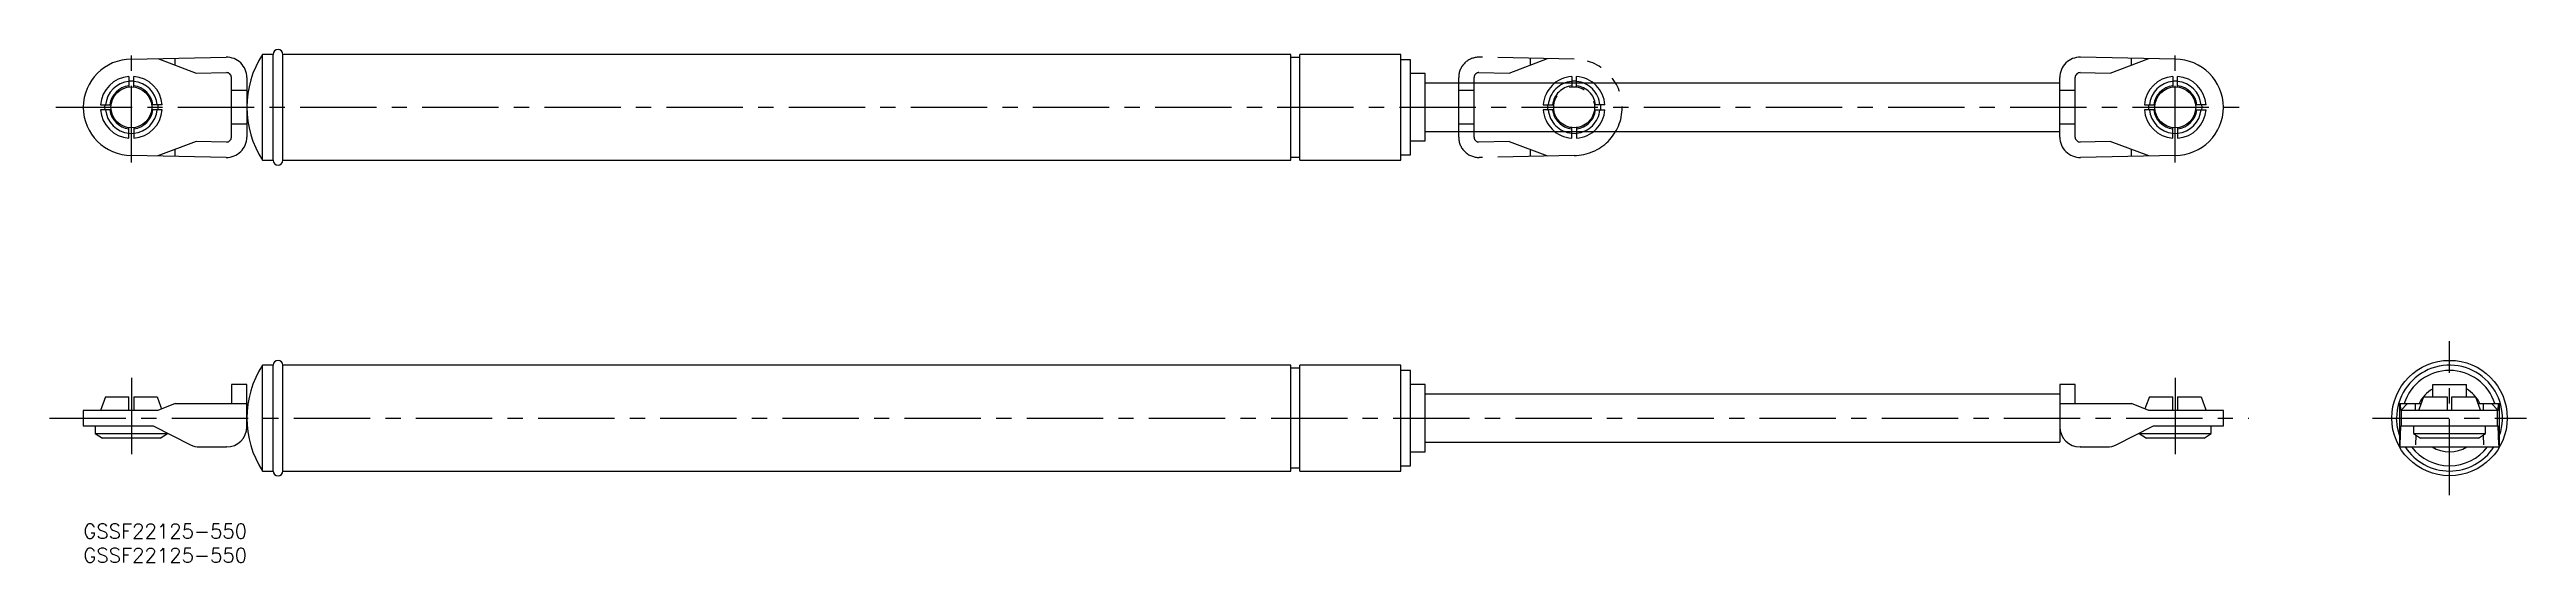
# Model space of a CAD drawing. Extents: x -7 to 508, y -8 to 99.
import ezdxf

# ---------------------------------------------------------------- set-up
doc = ezdxf.new("R2010")
doc.units = 0
doc.header["$LTSCALE"] = 0.5
doc.linetypes.add('CENTER', pattern=[50.8, 31.75, -6.35, 6.35, -6.35])
doc.linetypes.add('PHANTOM', pattern=[63.5, 31.75, -6.35, 6.35, -6.35, 6.35, -6.35])
for name, color, linetype in [('MSM_CENTER', 1, 'CENTER'), ('MSM_CONTINUOUS', 7, 'CONTINUOUS'), ('MSM_IMAGINARY', 6, 'PHANTOM'), ('MSM_PART_NUMBER', 7, 'CONTINUOUS')]:
    doc.layers.add(name, color=color, linetype=linetype)
doc.styles.get("Standard").update_dxf_attribs({"font": 'txt.shx', "height": 3, "bigfont": 'bigfont.shx'})

msp = doc.modelspace()

# ---------------------------------------------------------------- linework, layer by layer
at = {"layer": 'MSM_CENTER'}
for p, q in [((10, 75.15), (10, 98.03)), ((435, 75.15), (435, 98.03)), ((-5.72, 86.59), (450.72, 86.59)), ((492.03, 6), (492.03, 38)), ((10, 30.4), (10, 13.8)), ((435, 30.4), (435, 13.8)), ((-7.02, 22), (450.29, 22)), ((476.03, 22), (508.03, 22))]:
    msp.add_line(p, q, dxfattribs=at)
at = {"layer": 'MSM_CONTINUOUS'}
for p, q in [((9.5, 93.01), (9.5, 90.81)), ((10, 96.59), (29.71, 97)), ((10.5, 90.81), (10.5, 93.01)), ((15.5, 96.71), (23.5, 93.67)), ((19.09, 95.35), (19.09, 96.78)), ((23.5, 93.67), (29.78, 93.8)), ((30.8, 80.38), (30.8, 92.8)), ((34, 92.8), (34, 80.38)), ((39.5, 97.59), (37.3, 97.59)), ((37.3, 75.59), (37.3, 97.59)), ((39.5, 75.59), (39.5, 97.59)), ((251.1, 97.59), (41.5, 97.59)), ((41.5, 75.59), (41.5, 97.59)), ((251.1, 75.59), (251.1, 97.59)), ((253, 96.94), (251.1, 96.94)), ((274, 97.59), (253, 97.59)), ((253, 75.59), (253, 97.59)), ((274, 75.59), (274, 97.59)), ((276, 96.49), (274, 96.49)), ((276, 76.69), (276, 96.49)), ((279, 93.59), (276, 93.59)), ((279, 79.59), (279, 93.59)), ((411, 80.38), (411, 92.8)), ((414.2, 80.38), (414.2, 92.8)), ((415.22, 93.8), (421.5, 93.67)), ((435, 96.59), (415.29, 97)), ((421.5, 93.67), (429.5, 96.71)), ((425.91, 95.35), (425.91, 96.78)), ((434.5, 93.01), (434.5, 90.81)), ((435.5, 90.81), (435.5, 93.01)), ((9.5, 92.07), (10, 92.09)), ((10, 92.09), (10.5, 92.07)), ((34, 90.09), (30.8, 90.09)), ((411, 91.59), (279, 91.59)), ((411, 90.09), (411, 90.59)), ((414.2, 90.09), (411, 90.09)), ((434.5, 92.07), (435, 92.09)), ((435, 92.09), (435.5, 92.07)), ((3.58, 87.09), (5.78, 87.09)), ((5.78, 86.09), (3.58, 86.09)), ((4.5, 86.59), (4.52, 87.09)), ((4.52, 86.09), (4.5, 86.59)), ((16.42, 87.09), (14.22, 87.09)), ((16.42, 86.09), (14.22, 86.09)), ((15.48, 87.09), (15.5, 86.59)), ((15.5, 86.59), (15.48, 86.09)), ((34, 83.09), (30.8, 83.09)), ((414.2, 83.09), (411, 83.09)), ((411, 82.59), (411, 83.09)), ((428.58, 87.09), (430.78, 87.09)), ((430.78, 86.09), (428.58, 86.09)), ((429.5, 86.59), (429.52, 87.09)), ((429.52, 86.09), (429.5, 86.59)), ((441.42, 87.09), (439.22, 87.09)), ((439.22, 86.09), (441.42, 86.09)), ((440.48, 87.09), (440.5, 86.59)), ((440.5, 86.59), (440.48, 86.09)), ((9.5, 80.17), (9.5, 82.37)), ((10, 81.09), (9.5, 81.12)), ((10.5, 81.12), (10, 81.09)), ((10.5, 82.37), (10.5, 80.17)), ((23.5, 79.51), (15.5, 76.48)), ((19.09, 76.4), (19.09, 77.84)), ((29.78, 79.38), (23.5, 79.51)), ((276, 79.59), (279, 79.59)), ((279, 81.59), (411, 81.59)), ((421.5, 79.51), (415.22, 79.38)), ((429.5, 76.48), (421.5, 79.51)), ((425.91, 76.4), (425.91, 77.84)), ((434.5, 80.17), (434.5, 82.37)), ((435, 81.09), (434.5, 81.12)), ((435.5, 81.12), (435, 81.09)), ((435.5, 82.37), (435.5, 80.17)), ((29.71, 76.18), (10, 76.59)), ((37.3, 75.59), (39.5, 75.59)), ((41.5, 75.59), (251.1, 75.59)), ((251.1, 76.24), (253, 76.24)), ((253, 75.59), (274, 75.59)), ((274, 76.69), (276, 76.69)), ((435, 76.59), (415.29, 76.18)), ((39.5, 33), (37.3, 33)), ((37.3, 11), (37.3, 33)), ((39.5, 11), (39.5, 33)), ((251.1, 33), (41.5, 33)), ((41.5, 11), (41.5, 33)), ((251.1, 11), (251.1, 33)), ((253, 32.35), (251.1, 32.35)), ((274, 33), (253, 33)), ((253, 11), (253, 33)), ((274, 11), (274, 33)), ((276, 31.9), (274, 31.9)), ((276, 12.1), (276, 31.9)), ((4.62, 26.4), (3.58, 23.6)), ((4.62, 26.4), (9.5, 26.4)), ((9.5, 23.6), (9.5, 26.4)), ((10.5, 26.4), (15.38, 26.4)), ((10.5, 26.4), (10.5, 23.6)), ((15.38, 26.4), (16.09, 24.47)), ((34, 29), (30.8, 29)), ((30.8, 29), (30.8, 25)), ((34, 20.2), (34, 29)), ((279, 29), (276, 29)), ((279, 15), (279, 29)), ((411, 27), (279, 27)), ((414.2, 29), (411, 29)), ((411, 29), (411, 17)), ((414.2, 25), (414.2, 29)), ((429.62, 26.4), (428.91, 24.47)), ((429.62, 26.4), (434.5, 26.4)), ((434.5, 23.6), (434.5, 26.4)), ((435.5, 26.4), (435.5, 23.6)), ((435.5, 26.4), (440.38, 26.4)), ((440.38, 26.4), (441.09, 24.47)), ((486.65, 26.4), (485.93, 24.47)), ((486.65, 26.4), (491.53, 26.4)), ((488.53, 26.4), (488.53, 29)), ((488.53, 29), (495.53, 29)), ((491.53, 26.4), (491.53, 23.6)), ((492.53, 26.4), (497.41, 26.4)), ((492.53, 23.6), (492.53, 26.4)), ((495.53, 26.4), (495.53, 29)), ((497.41, 26.4), (498.12, 24.47)), ((0, 23.6), (0, 20.4)), ((15.5, 23.6), (0, 23.6)), ((19.09, 25), (15.5, 23.6)), ((16.09, 24.47), (16.3, 23.91)), ((19.09, 25), (34, 25)), ((411, 25), (425.91, 25)), ((429.5, 23.6), (425.91, 25)), ((428.91, 24.47), (428.7, 23.91)), ((445, 23.6), (429.5, 23.6)), ((441.09, 24.47), (441.42, 23.6)), ((445, 20.4), (445, 23.6)), ((481.21, 20.04), (481.03, 22)), ((481.62, 25), (481.62, 16)), ((481.62, 25), (481.62, 25)), ((481.62, 25), (486.13, 25)), ((481.91, 23.6), (481.84, 25)), ((483.28, 25), (481.91, 23.6)), ((502.14, 23.6), (481.91, 23.6)), ((482.03, 20.4), (482.03, 23.6)), ((484.95, 23.6), (484.95, 25)), ((485.93, 24.47), (485.61, 23.6)), ((497.93, 25), (502.44, 25)), ((498.12, 24.47), (498.45, 23.6)), ((499.11, 23.6), (499.11, 25)), ((500.78, 25), (502.14, 23.6)), ((502.03, 20.4), (502.03, 23.6)), ((502.14, 23.6), (502.22, 25)), ((502.44, 16), (502.44, 25)), ((502.44, 25), (502.44, 25)), ((0, 20.4), (14.54, 20.4)), ((2.5, 20.4), (2.5, 18.8)), ((2.5, 18.8), (4, 17.8)), ((2.5, 18.8), (17.5, 18.8)), ((16, 17.8), (4, 17.8)), ((14.54, 20.4), (22.3, 16.46)), ((16, 17.8), (17.5, 18.8)), ((17.5, 18.8), (17.5, 18.9)), ((24.2, 16), (29.71, 16)), ((29.8, 16), (29.71, 16)), ((279, 17), (411, 17)), ((415.29, 16), (415.2, 16)), ((415.29, 16), (420.8, 16)), ((422.7, 16.46), (430.46, 20.4)), ((427.5, 18.9), (427.5, 18.8)), ((427.5, 18.8), (429, 17.8)), ((427.5, 18.8), (442.5, 18.8)), ((441, 17.8), (429, 17.8)), ((430.46, 20.4), (445, 20.4)), ((441, 17.8), (442.5, 18.8)), ((442.5, 18.8), (442.5, 20.4)), ((481.62, 18.45), (481.21, 20.04)), ((481.62, 16), (502.44, 16)), ((481.62, 16), (481.62, 16)), ((481.73, 16), (481.74, 16)), ((481.74, 16.03), (481.75, 16.04)), ((481.74, 16.02), (481.74, 16.03)), ((481.74, 16.01), (481.74, 16.02)), ((481.74, 16), (481.74, 16.01)), ((481.74, 16.01), (481.74, 16.01)), ((481.74, 16), (481.74, 16)), ((481.75, 16.13), (481.76, 16.15)), ((481.75, 16.11), (481.75, 16.13)), ((481.75, 16.09), (481.75, 16.11)), ((481.75, 16.07), (481.75, 16.09)), ((481.75, 16.06), (481.75, 16.07)), ((481.75, 16.04), (481.75, 16.06)), ((481.76, 16.28), (481.77, 16.31)), ((481.76, 16.25), (481.76, 16.28)), ((481.76, 16.22), (481.76, 16.25)), ((481.76, 16.2), (481.76, 16.22)), ((481.76, 16.17), (481.76, 16.2)), ((481.76, 16.15), (481.76, 16.17)), ((481.77, 16.46), (481.93, 20.4)), ((481.77, 16.42), (481.77, 16.46)), ((481.77, 16.38), (481.77, 16.42)), ((481.77, 16.35), (481.77, 16.38)), ((481.77, 16.31), (481.77, 16.35)), ((481.93, 20.4), (502.12, 20.4)), ((484.53, 20.4), (484.53, 18.8)), ((484.53, 18.8), (486.03, 17.8)), ((484.53, 18.8), (499.53, 18.8)), ((485.06, 18.45), (484.97, 16.46)), ((498.03, 17.8), (486.03, 17.8)), ((498.03, 17.8), (499.53, 18.8)), ((499, 18.45), (499.08, 16.46)), ((499.53, 18.8), (499.53, 20.4)), ((502.29, 16.46), (502.12, 20.4)), ((502.29, 16.46), (502.29, 16.42)), ((502.29, 16.42), (502.29, 16.38)), ((502.29, 16.38), (502.29, 16.35)), ((502.29, 16.35), (502.29, 16.31)), ((502.29, 16.31), (502.29, 16.28)), ((502.29, 16.28), (502.3, 16.25)), ((502.3, 16.25), (502.3, 16.22)), ((502.3, 16.22), (502.3, 16.2)), ((502.3, 16.2), (502.3, 16.17)), ((502.3, 16.17), (502.3, 16.15)), ((502.3, 16.15), (502.3, 16.13)), ((502.3, 16.13), (502.31, 16.11)), ((502.31, 16.11), (502.31, 16.09)), ((502.31, 16.09), (502.31, 16.07)), ((502.31, 16.07), (502.31, 16.06)), ((502.31, 16.06), (502.31, 16.04)), ((502.31, 16.04), (502.31, 16.03)), ((502.31, 16.03), (502.32, 16.02)), ((502.32, 16.02), (502.32, 16.01)), ((502.32, 16.01), (502.32, 16.01)), ((502.32, 16.01), (502.32, 16)), ((502.32, 16), (502.32, 16)), ((502.32, 16), (502.33, 16)), ((502.44, 16), (502.44, 16)), ((37.3, 11), (39.5, 11)), ((41.5, 11), (251.1, 11)), ((251.1, 11.65), (253, 11.65)), ((253, 11), (274, 11)), ((274, 12.1), (276, 12.1)), ((276, 15), (279, 15))]:
    msp.add_line(p, q, dxfattribs=at)
for centre, radius in [((10, 86.59), 4.25), ((435, 86.59), 4.25), ((492.03, 22), 12)]:
    msp.add_circle(centre, radius, dxfattribs=at)
for centre, radius, start, end in [((40.5, 97.59), 1, 0, 180), ((10, 86.59), 10, 90, 270), ((10, 86.59), 6.44, 94.4541, 175.5459), ((10, 86.59), 6.44, 4.4541, 85.5459), ((29.8, 92.8), 4.2, 0, 91.1935), ((29.8, 92.8), 1, 0, 91.1935), ((54, 86.59), 20, 146.633, 213.367), ((415.2, 92.8), 4.2, 88.8065, 180), ((415.2, 92.8), 1, 88.8065, 180), ((435, 86.59), 6.44, 94.4541, 175.5459), ((435, 86.59), 10, 270, 90), ((435, 86.59), 6.44, 4.4541, 85.5459), ((10, 86.59), 5.4, 95.3128, 174.6872), ((10, 86.59), 4.5, 96.3794, 173.6206), ((10, 86.59), 5.4, 5.3128, 84.6872), ((10, 86.59), 4.5, 6.3794, 83.6206), ((435, 86.59), 5.4, 95.3128, 174.6872), ((435, 86.59), 4.5, 96.3794, 173.6206), ((435, 86.59), 5.4, 5.3128, 84.6872), ((435, 86.59), 4.5, 6.3794, 83.6206), ((10, 86.59), 6.44, 184.4541, 265.5459), ((10, 86.59), 5.4, 185.3128, 264.6872), ((10, 86.59), 4.5, 186.3794, 263.6206), ((10, 86.59), 5.4, 275.3128, 354.6872), ((10, 86.59), 6.44, 274.4541, 355.5459), ((10, 86.59), 4.5, 276.3794, 353.6206), ((435, 86.59), 6.44, 184.4541, 265.5459), ((435, 86.59), 5.4, 185.3128, 264.6872), ((435, 86.59), 4.5, 186.3794, 263.6206), ((435, 86.59), 4.5, 276.3794, 353.6206), ((435, 86.59), 5.4, 275.3128, 354.6872), ((435, 86.59), 6.44, 274.4541, 355.5459), ((29.8, 80.38), 4.2, 268.8065, 0), ((29.8, 80.38), 1, 268.8065, 0), ((415.2, 80.38), 4.2, 180, 271.1935), ((415.2, 80.38), 1, 180, 271.1935), ((40.5, 75.59), 1, 180, 0), ((54, 22), 20, 146.633, 213.367), ((40.5, 33), 1, 0, 180), ((492.03, 22), 11, 341.1749, 180), ((492.03, 22), 9.9, 17.6397, 162.3603), ((492.03, 22), 7, 120, 154.6231), ((492.03, 22), 7, 25.3769, 60), ((24.2, 20.2), 4.2, 243.0341, 270), ((29.8, 20.2), 4.2, 270, 0), ((415.2, 20.2), 4.2, 180, 270), ((420.8, 20.2), 4.2, 270, 296.9659), ((492.03, 22), 11, 213.0557, 326.9443), ((492.03, 22), 9.9, 217.3052, 322.6948), ((492.03, 22), 7, 238.9973, 301.0027), ((40.5, 11), 1, 180, 0)]:
    msp.add_arc(centre, radius, start, end, dxfattribs=at)
at = {"layer": 'MSM_IMAGINARY'}
for p, q in [((286, 80.38), (286, 92.8)), ((289.2, 80.38), (289.2, 92.8)), ((290.22, 93.8), (296.5, 93.67)), ((310, 96.59), (290.29, 97)), ((296.5, 93.67), (304.5, 96.71)), ((300.91, 95.35), (300.91, 96.78)), ((309.5, 93.01), (309.5, 90.81)), ((310.5, 90.81), (310.5, 93.01)), ((286, 90.09), (286, 90.59)), ((289.2, 90.09), (286, 90.09)), ((309.5, 92.07), (310.35, 92.08)), ((310.35, 92.08), (310.5, 92.07)), ((289.2, 83.09), (286, 83.09)), ((286, 82.59), (286, 83.09)), ((303.58, 87.09), (305.78, 87.09)), ((305.78, 86.09), (303.58, 86.09)), ((304.52, 86.09), (304.52, 87.09)), ((316.42, 87.09), (314.22, 87.09)), ((314.22, 86.09), (316.42, 86.09)), ((315.48, 87.09), (315.5, 86.59)), ((315.5, 86.59), (315.48, 86.09)), ((296.5, 79.51), (290.22, 79.38)), ((296.5, 79.51), (304.5, 76.48)), ((300.91, 76.4), (300.91, 77.84)), ((309.5, 80.17), (309.5, 82.37)), ((310.35, 81.1), (309.5, 81.12)), ((310.5, 81.12), (310.35, 81.1)), ((310.5, 82.37), (310.5, 80.17)), ((310, 76.59), (290.29, 76.18))]:
    msp.add_line(p, q, dxfattribs=at)
msp.add_circle((310, 86.59), 4.25, dxfattribs=at)
for centre, radius, start, end in [((290.2, 92.8), 4.2, 88.8065, 180), ((290.2, 92.8), 1, 88.8065, 180), ((310, 86.59), 6.44, 94.4541, 175.5459), ((310, 86.59), 10, 270, 90), ((310, 86.59), 6.44, 4.4541, 85.5459), ((310, 86.59), 5.4, 95.3128, 174.6872), ((310, 86.59), 4.5, 96.3794, 173.6206), ((310, 86.59), 5.4, 5.3128, 84.6872), ((310, 86.59), 4.5, 6.3794, 83.6206), ((310, 86.59), 6.44, 184.4541, 265.5459), ((310, 86.59), 5.4, 185.3128, 264.6872), ((310, 86.59), 4.5, 186.3794, 263.6206), ((310, 86.59), 4.5, 276.3794, 353.6206), ((310, 86.59), 5.4, 275.3128, 354.6872), ((310, 86.59), 6.44, 274.4541, 355.5459), ((290.2, 80.38), 4.2, 180, 271.1935), ((290.2, 80.38), 1, 180, 271.1935)]:
    msp.add_arc(centre, radius, start, end, dxfattribs=at)

# ---------------------------------------------------------------- texts
at = {"layer": 'MSM_PART_NUMBER', "char_height": 3, "width": 121.0942, "attachment_point": 1}
for insert in [(0, 0), (0, -5)]:
    msp.add_mtext('{GSSF22125-550}', dxfattribs=dict(at, insert=insert))

doc.saveas('drawing.dxf')
